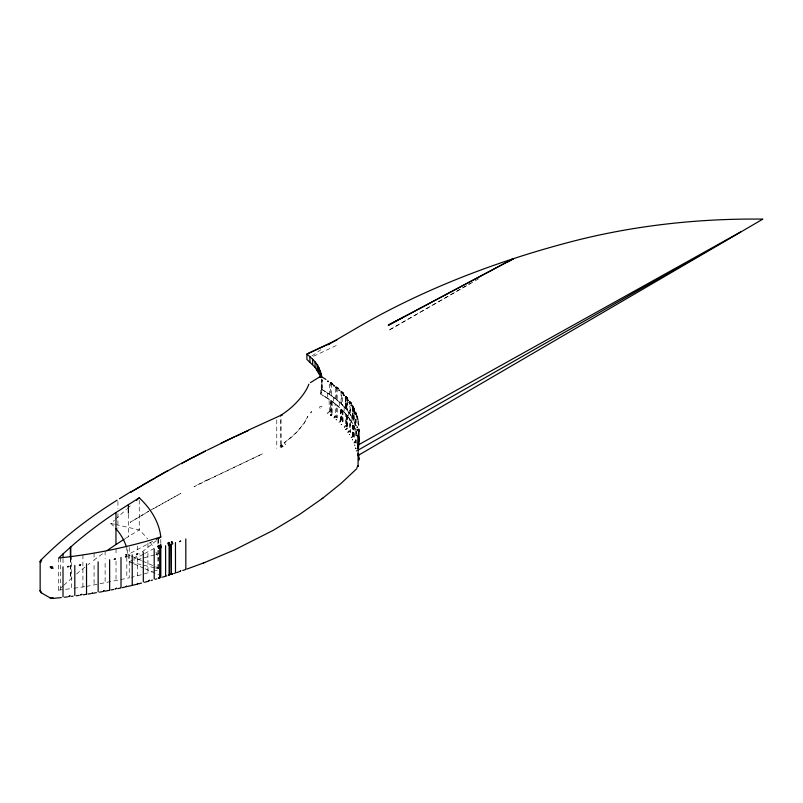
<?xml version="1.0" encoding="UTF-8"?>
<svg xmlns="http://www.w3.org/2000/svg" width="803" height="803" viewBox="0 0 803 803"><rect width="100%" height="100%" fill="white"/><g stroke="black" fill="none" stroke-linecap="round" stroke-linejoin="round"><path stroke-width="0.6" stroke-dasharray="4.01 3.01" d="M157.95 550.286L157.95 569.959M157.95 544.213L157.95 539.355L139.361 554.13M322.063 388.1L322.154 379.689L322.063 388.1L320.778 394.163C335.112 402.313 348.773 413.545 355.327 429.073M329.491 411.939L329.009 411.537A1.636 1.034 -54.8 0 1 328.146 413.003L327.233 412.983L328.266 413.665A1.636 1.014 -56 0 0 329.491 411.939L329.019 399.292M335.042 415.733L336.507 417.209L335.022 415.954M340.803 421.063L340.442 408.386L340.442 420.411C341.857 423.362 337.2 421.465 339.418 422.679M345.501 425.981L345.18 425.53A1.636 1.204 -40 0 1 344.186 426.875L344.286 427.457A1.636 1.184 -41.6 0 0 345.501 425.981L345.2 413.294M348.02 432.586C346.545 430.89 349.325 433.72 349.536 430.89L349.285 418.393M352.828 436.38L352.668 423.663L352.668 435.698C353.611 438.619 349.415 436.571 351.543 437.735M353.982 442.594L354.103 443.095C353.982 443.627 357.335 440.666 355.448 437.976M320.778 394.163L320.778 388.823L322.063 382.75M333.907 417.51L334.349 417.941C332.793 417.831 335.875 417.921 335.473 416.155L335.042 403.708M281.903 444.952C278.721 447.452 285.306 447.201 285.768 444.581A1.636 1.034 54.6 0 1 284.513 442.865L297.301 431.783L304.407 422.679L307.88 416.325L304.467 422.89L297.281 431.572L291.338 437.284L280.769 445.404M58.639 558.065L58.639 590.135L63.025 585.979M63.849 585.226L73.173 576.905M113.534 526.116L110.844 523.466L114.508 520.163M115.431 519.33L126.422 509.403M127.346 508.57L131.009 505.268M133.8 558.366L137.454 555.616L137.454 575.801L131.592 577.267M311.925 355.94L322.997 348.271M280.809 445.625L280.056 446.036A1.636 0.944 59.9 0 0 281.15 447.602L282.154 447.02L280.98 445.033L280.98 418.082M281.592 446.89L282.666 446.227M281.421 446.719L282.495 446.056M281.251 446.528L282.335 445.856M280.98 446.087L282.064 445.424M281.11 446.307L282.194 445.645M280.98 445.033L280.749 415.783M280.879 445.856L281.973 445.193M125.278 538.512L139.25 529.89L139.25 500.289M148.806 511.14L130.126 522.341L148.826 511.35M478.759 278.741L388.351 330.535L470.98 283.047M149.86 510.537L180.876 493.363L149.87 510.748M132.636 563.315L129.243 561.819L127.988 554.622L153.142 541.102M132.525 560.052L129.243 561.819L132.766 560.936M133.619 559.46L143.466 554.17M144.56 553.578L156.585 547.114M207.395 479.682L194.055 486.678L262.581 453.775L207.415 479.903M313.602 356.251L337.069 345.16M355.94 448.546C355.629 446.468 355.117 449.208 356.422 448.375M158.693 553.689L155.722 554.592M153.493 571.284L158.693 569.728M154.608 554.923L133.93 560.645M137.454 575.801L152.379 571.616M351.262 437.264L351.292 437.796M86.262 586.451L129.243 577.849L129.243 545.779M355.799 448.054L355.689 448.586M73.906 588.268L85.148 586.632M58.639 590.135L71.658 588.589L71.658 556.519M158.703 568.665L155.722 568.032M154.608 567.791L131.592 562.421M110.844 523.466L114.397 524.269M115.582 524.54L139.25 529.89A147.882 85.379 0 0 1 147.702 539.034M321.511 389.325L321.511 394.664M127.988 554.622L130.247 555.616M131.381 556.118L141.559 560.594M142.693 561.096L158.532 568.052M133.77 563.806L143.948 568.283M145.082 568.785L160.921 575.741M322.425 389.806C336.708 398.188 350.208 409.761 356.08 425.68M322.425 395.156L327.514 398.228L327.514 392.888L320.778 388.823M330.665 395.136L332.181 396.18M326.309 392.245L330.485 395.006L330.485 382.981M326.309 397.595L330.485 400.356L330.485 412.381L329.802 411.879M331.388 400.968L330.665 400.476L330.665 412.501L331.388 412.993L331.388 400.968L336.357 404.832L336.357 416.857M336.517 399.623L337.882 400.727M336.517 404.973L337.882 406.077M337.35 400.346L341.606 404.22M341.064 409.008L341.064 421.033L341.606 421.595L341.606 409.57L337.35 405.696M331.599 395.819L336.357 399.492L336.357 387.468M336.517 416.998L337.34 417.941L337.17 405.485M329.019 393.942L329.511 394.343L329.511 382.318M342.961 405.525L341.747 404.361L341.747 392.336M346.203 397.144L346.203 409.179L342.479 405.124L342.479 394.303M342.329 410.253L341.747 409.711L341.747 421.736L342.329 422.278L342.329 410.253L346.203 414.519L346.203 426.544L345.742 425.961M335.042 398.368L335.473 398.79L335.473 386.755M350.118 407.101L350.118 414.318L346.324 409.319L346.324 402.102M346.826 415.241L346.324 414.669L346.324 426.694L346.826 427.266L346.826 415.241L350.118 419.668L350.118 431.693L349.727 431.091M350.218 414.468L351.102 415.733M350.218 419.818L351.102 421.073M353.32 419.628L350.74 415.292M353.41 425.128L353.752 437.765L353.32 424.968L350.74 420.631M350.218 431.843L350.64 432.436L350.64 420.411M356.13 418.624L356.13 425.841L353.41 419.778L353.41 414.97M349.285 413.053L349.536 413.515L349.536 406.298M356.402 431.884L356.161 431.422L356.753 433.239M353.32 436.993L353.019 424.355M355.448 429.555L353.752 425.731M355.87 442.594L356.13 443.216L356.13 437.203M355.659 429.926L357.255 434.584M356.321 450.935L356.141 450.433L356.311 451.336M355.588 441.801L355.809 442.433L355.809 437.615M355.327 423.733L355.448 418.202M321.23 378.946L322.154 385.038M127.838 553.608L127.536 551.561A114.949 66.368 0 0 0 126.954 548.901M356.13 431.181L356.13 435.999M355.809 419.046L355.809 425.058M355.809 431.602L355.809 436.42M354.816 422.388L354.816 427.738M354.123 415.061L354.123 421.073L353.812 415.813M353.752 415.583L353.752 420.391M353.019 412.993L353.019 419.005M352.848 412.782L352.848 418.795L352.668 412.31M351.975 417.008L351.975 422.358M350.64 409.048L350.64 415.061M348.412 411.768L348.412 417.118M347.378 400.918L347.378 410.534L346.956 402.895M346.826 402.674L346.826 409.891M345.742 396.572L345.742 408.597M345.511 397.575L345.511 408.396L345.2 397.124M344.166 406.709L344.166 412.059M341.064 391.633L341.064 403.658M339.247 401.861L339.247 407.201M337.17 388.12L337.17 400.145M333.687 397.234L333.687 402.584M331.388 383.593L331.388 395.618M321.873 379.839L321.873 381.987M321.601 385.801L321.601 391.141M276.764 419.879L276.764 448.375M160.801 539.445L160.801 544.384M158.693 538.733L158.693 543.721M158.231 539.114L158.231 544.022M158.231 550.165L158.231 569.879M147.933 543.059L147.933 547.435M147.933 553.357L147.933 572.94M137.454 546.11L137.454 549.674M128.39 514.332L128.39 536.534M126.814 546.391L126.814 552.554M126.814 557.493L126.814 578.461M117.931 501.433L117.931 508.781M117.931 513.679L117.931 528.384M116.033 548.84L116.033 555.003M116.033 561.177L116.033 580.91M105.113 551.079L105.113 558.476M105.113 563.415L105.113 583.149M94.071 553.106L94.071 560.504M94.071 565.442L94.071 585.176M82.91 554.923L82.91 586.993M70.794 558.015L70.794 578.983M70.363 558.386L70.363 579.354M63.025 558.838L63.025 565.001M60.315 557.894L60.315 589.964M76.486 574.045A560.103 323.368 0 0 1 87.176 565.332M88.089 564.619A560.103 323.368 0 0 1 89.926 563.194M93.64 560.353A560.103 323.368 0 0 1 103.165 553.347M150.081 542.206A147.882 85.379 0 0 1 153.704 547.887M155.862 552.022A147.882 85.379 0 0 1 158.552 558.768M311.423 411.598C311.805 414.147 309.296 412.511 311.423 411.598M334.279 416.315L335.082 417.269L334.279 416.315M339.709 420.953L340.412 421.936L339.709 420.953M348.622 430.9L349.094 431.944L348.622 430.9M352.045 436.139L352.397 437.203L352.045 436.139M354.755 441.52L354.986 442.594L354.755 441.52M331.298 415.231L330.706 414.87L331.298 415.231M331.037 415.402L330.304 415.111L331.468 415.723L330.505 415L331.037 415.402M336.678 419.909L335.985 419.578L336.678 419.909M341.697 424.646L341.054 424.295L341.697 424.646M346.053 429.605L345.471 429.214L346.053 429.605M349.737 434.734L349.205 434.323L349.737 434.734M352.718 440.014L352.236 439.582L352.718 440.014M354.966 445.414L354.555 444.962L354.966 445.414M332.181 401.52L331.599 401.169L331.599 413.194L332.181 413.545L332.181 401.52M332.121 413.987L331.529 413.635A1.636 1.054 -53.5 0 1 330.896 414.699L331.488 415.061A1.636 1.034 -54.8 0 0 332.121 413.987M342.961 410.875L342.479 410.474L342.961 422.9L342.961 410.875M347.378 415.884L346.956 415.462L347.378 427.909L347.378 415.884M347.308 428.34L346.886 427.919A1.636 1.215 -38.4 0 1 346.143 428.892L346.575 429.324A1.636 1.204 -40 0 0 347.308 428.34M354.123 426.423L353.812 425.961L354.123 438.448L354.123 426.423M321.913 406.87A1.596 0.923 0 0 0 319.624 406.86A1.636 0.923 61.1 0 0 320.758 408.878A1.636 0.944 -60 0 0 321.913 406.87"/><path stroke-width="1.2" d="M63.015 596.89L62.995 566.838M74.82 595.455L74.799 565.402M86.533 593.798L86.523 563.746M92.084 593.226C92.977 592.333 91.632 593.798 92.405 593.186M358.519 435.698L358.73 444.691L357.817 455.632L762.85 219.119A442.031 255.203 0 0 0 570.742 241.833A716.015 413.384 0 0 0 360.125 326.018L328.025 344.778M98.147 591.911L98.127 561.859M103.999 590.878L103.416 591.269L104.009 590.677M109.65 589.793L109.63 559.741M126.573 586.24L126.071 586.622L126.733 586.21M137.885 583.55L137.183 583.982L137.895 583.349M148.886 580.469C146.648 582.767 151.496 578.602 148.696 580.89M171.009 573.874L172.093 573.533L169.784 574.265M180.314 571.345L180.775 570.592L180.033 571.365M185.834 569.006L185.804 538.954M358.78 429.766L358.821 429.123L358.038 448.917L358.078 436.521C357.486 434.082 355.418 436.41 357.194 435.266M358.78 459.165L358.821 458.523M68.998 596.378L70.232 595.866L68.787 596.639M357.084 429.424C356.402 431.06 358.148 428.009 358.76 431.291M80.762 594.822L81.986 594.29L80.591 594.852M358.66 458.413L358.841 457.81M358.018 466.503L358.158 465.569L358.038 466.292M358.078 436.521L357.897 435.899M358.018 436.681L357.767 435.708M357.405 435.387L357.726 436.089M115.411 588.82L116.616 588.218L115.251 588.86M358.69 458.704L358.821 458.021M358.821 441.158L358.841 440.435M160.761 577.427L160.188 577.598M171.38 573.944L172.083 573.723M220.986 443.246L234.697 436.712L207.415 450.081M194.095 456.686L180.896 463.763L206.341 450.473M155.16 477.735L167.947 470.608L130.126 492.52L141.489 485.775M142.563 484.982L154.066 478.518M358.459 445.625L358.73 444.691L740.858 231.806L357.817 450.292M358.078 465.921L358.078 453.896M171.35 574.115L170.587 574.255M308.864 384.205C305.371 394.273 293.266 407.432 282.194 414.358M310.45 382.629L319.955 376.717M356.913 468.561L341.094 483.376L323.037 497.94M40.652 560.364C63.588 537.277 89.595 517.353 117.178 500.139M63.025 553.899L58.639 558.065C93.248 554.291 127.587 547.475 160.801 536.976A147.882 85.379 0 0 0 139.25 497.82L114.016 513.759A560.103 323.368 0 0 0 74.759 543.45L63.025 553.899L63.025 557.603M136.51 500.299L139.25 497.82M204.564 562.562L234.426 549.945L273.03 530.432L299.399 514.542L322.204 498.573M322.073 498.673L323.167 497.84M124.234 539.174L114.016 545.829A560.103 323.368 0 0 0 107.06 550.597M119.396 498.763L130.457 491.968M509.052 261.186L513.378 258.686L388.351 325.185L403.377 317.105M507.938 261.808L513.378 258.686L388.351 325.185M167.907 470.779L179.852 464.174M279.243 416.054L248.82 429.946M156.424 539.335L160.801 536.976M157.679 546.522L160.961 544.765M194.055 456.867L205.187 451.216M337.069 339.81L306.897 354.073L306.897 359.423L315.057 367.282L320.216 375.945C321.371 366.63 313.341 359.563 306.897 354.073L330.043 343.383M235.761 436.21L248.579 430.298L235.721 436.39M357.405 466.944L356.843 467.456M186.878 569.066L203.33 563.044M203.219 563.084L204.675 562.512M330.505 382.971L332.121 383.764L331.217 383.021M180.615 541.031L179.561 541.624L180.625 541.252M185.493 569.558L182.753 570.521M176.56 572.659L179.21 571.766M169.092 544.876L170.176 544.524L169.774 574.466A1.636 0.642 72.4 0 1 168.991 574.777L168.299 575.008A1.636 0.652 72.1 0 0 169.102 574.496L169.102 545.096C167.807 543.099 170.688 541.985 167.676 543.119A1.636 0.642 72.5 0 1 168.459 545.287L171.39 544.344L171.39 573.743M168.55 543.25L169.242 543.019L169.784 544.866M168.66 543.45L169.353 543.219M168.771 543.671L169.463 543.44M168.861 543.912L169.553 543.681M168.941 544.153L169.634 543.922M169.011 544.394L169.694 544.173M169.062 544.645L169.744 544.414M173.749 573.603L175.154 573.131M170.718 574.376L172.053 573.904M166.743 575.861L162.477 577.176M170.838 574.446L172.003 574.045M171.059 574.486L171.942 574.155M335.985 387.508L337.882 388.702M158.603 546.301C160.279 545.107 158.833 547.686 158.452 548.349A1.636 0.602 73.6 0 0 157.83 546.321L159.064 545.95L159.687 547.766L159.697 577.377A1.636 0.612 73.5 0 1 158.944 577.879L158.372 578.05A1.636 0.612 73.4 0 0 159.124 577.558L160.801 577.056L160.801 547.656A1.636 0.612 73.4 0 0 160.048 545.478L160.7 545.277A1.636 0.622 73.2 0 1 161.453 547.455L159.124 548.158M158.813 546.733L159.385 546.552M158.904 546.963L159.476 546.793M158.974 547.214L159.556 547.034M159.034 547.455L159.616 547.285M159.084 547.706L159.656 547.526M159.114 547.937L159.687 547.766M155.381 579.284L156.806 578.873M151.044 580.519L152.47 580.117M148.294 581.071L148.645 581.031M144.52 582.285L147.31 581.553M138.768 583.791L141.559 583.058M137.283 584.062L137.825 583.861M341.275 392.165L342.961 393.5M127.647 586.461L136.329 584.393M50.308 598.014L51.282 598.396A2.248 1.807 -16.9 0 0 52.135 598.456L53.108 597.743L50.308 598.014L41.013 592.654M126.583 556.65L125.419 556.911L126.733 556.389L126.071 554.582L126.733 556.389M341.988 392.557L341.496 392.145L342.891 393.109M126.161 586.712L126.673 586.521M122.307 587.655L125.178 587.033M120.781 587.987L117.77 588.629M115.271 558.868L114.106 559.33L115.281 559.089M110.975 590.014L113.885 589.442M104.992 591.169L109.439 590.305M345.471 397.144L347.308 398.117L346.515 397.254M99.522 592.152L102.453 591.64M93.459 593.196L96.4 592.684M87.939 594.059L90.9 593.608M86.363 594.3L83.261 594.772M349.205 402.253L349.737 403.106L349.205 402.253L350.289 402.413L351.202 403.728A1.636 1.255 -31.8 0 0 350.429 403.106L349.897 402.253L350.811 402.986M76.255 595.756L79.246 595.354M71.537 596.368L73.083 596.167M64.481 597.221L67.492 596.88M61.289 597.573L52.526 598.486M354.555 412.893L354.846 413.786L354.555 412.893L356.321 414.107L355.287 412.953L355.578 413.856A1.636 1.315 -18.2 0 1 356.381 414.539L356.161 414.047M331.81 383.382L332.181 384.145M337.822 388.321L336.608 387.417L338.153 388.702A1.636 1.124 -48.4 0 0 337.471 388.18M356.913 435.557L356.341 435.397M347.097 397.806L345.742 396.572M358.088 430.197L357.827 429.595L357.747 430.498A1.636 1.335 4.6 0 1 358.56 431.301L358.038 429.705M331.348 383.121L331.94 383.483M332.161 383.944L331.599 383.794M331.659 383.312L330.896 382.921L332.502 384.135A1.636 1.064 -53.1 0 0 331.86 383.643M322.926 377.551L325.948 379.458M330.665 383.111L331.388 383.593M337.29 387.939L337.872 388.501M336.959 387.528L337.742 388.15M336.788 387.458L337.33 387.849M336.407 387.417L336.959 387.809L335.744 386.926M336.517 387.598L337.35 388.321M352.557 406.037L351.814 405.254A1.636 1.275 -27.8 0 1 352.587 405.896L352.848 406.77M342.068 392.286L342.811 392.948M341.897 392.205L342.941 393.299M341.747 392.336L342.329 392.878M346.796 397.525L347.358 398.308M341.064 391.633L343.172 393.51A1.636 1.174 -43.4 0 0 342.459 392.958M346.324 397.294L346.826 397.866M350.289 402.413L350.941 403.136M346.886 397.696L347.528 398.529A1.636 1.215 -37.8 0 0 346.786 397.947L346.143 397.114M350.218 402.444L351.102 403.708L350.66 402.865M354.103 408.847A1.636 1.275 -27.8 0 0 353.039 407.964L352.487 407.492A1.636 1.285 -25.9 0 1 353.792 408.386L354.123 411.457M349.727 401.691L350.118 402.293M352.778 406.368L352.266 405.505M353.41 407.753L353.752 411.969M355.849 413.294L356.381 414.308M353.862 411.076L353.792 408.386M355.87 413.194L356.13 413.816M355.588 412.401L355.809 413.033M320.216 370.595L321.873 376.637M356.673 415.462L357.014 416.586M357.225 417.299L357.927 419.859M358.198 421.013L358.279 423.833M356.964 416.396L357.285 417.49M358.56 436.34L358.881 439.06M175.456 542.537L175.496 572.388M165.589 545.709L165.629 575.57M154.186 549.111L154.226 578.963M143.285 552.093L143.325 581.944M358.76 443.316L358.77 429.926L358.71 430.799M358.71 460.199L358.78 453.956M358.399 430.006L358.59 430.679M132.214 554.863L132.244 584.714M346.936 397.886L347.378 400.918M120.992 557.412L121.022 587.264M358.56 424.315L358.62 425.178M358.67 438.127L358.77 440.927M358.77 459.326L358.78 459.968M355.448 412.19L355.448 414.589M353.32 411.206L353.019 406.98L353.019 411.788M349.536 401.49L349.536 403.899M321.23 373.606L321.23 376.808M318.851 367.644L318.851 372.983M317.677 365.676L317.677 371.026M317.125 364.753L317.125 370.093M315.057 361.932L315.057 367.282M312.658 359.212L312.658 364.552M309.928 356.582L309.928 361.932M158.693 537.659L158.693 538.733M128.39 504.465L128.39 513.097M115.963 512.475L115.963 544.544M70.794 546.913L70.794 556.78M70.363 547.285L70.363 557.152M40.15 561.648L40.15 591.048M115.732 528.494A114.949 66.368 0 0 1 126.181 546.241M320.036 377.29A1.596 0.923 0 0 0 319.624 377.46A1.636 0.923 61.1 0 1 320.758 376.808A1.636 0.944 -60 0 1 321.913 377.48A1.596 0.923 0 0 0 321.511 377.3M51.322 568.102L53.108 568.343L52.135 566.516A2.248 1.807 -16.9 0 0 51.282 566.737L50.107 566.908L51.322 568.102M357.205 427.055L357.385 427.577L357.205 427.055M40.301 561.156L40.22 561.317A2.389 1.375 0 0 0 40.441 562.301L40.772 562.552A1.666 0.683 -71.4 0 1 41.615 560.394A1.666 0.964 60 0 0 40.411 561.016L40.301 561.156M40.301 590.556L40.22 590.717A2.389 1.375 0 0 0 40.441 591.701L40.772 591.952A1.666 0.683 -71.4 0 0 41.615 592.433A1.666 0.964 60 0 1 40.411 590.416L40.301 590.556M281.973 415.081L281.15 415.532A1.636 0.944 59.9 0 0 280.056 415.813L280.809 415.402A1.636 0.994 57.1 0 1 281.973 415.081M328.457 381.515L327.754 381.184L328.457 381.515M171.892 541.754L171.3 541.965A1.636 0.652 72.1 0 1 172.093 544.133L172.705 543.912A1.636 0.662 71.8 0 0 171.892 541.754M331.298 383.292L330.706 382.931L331.298 383.292M333.416 385.179L334.148 385.982L333.416 385.179M339.639 390.549L339.037 390.158L339.639 390.549M137.725 553.769L136.59 554.281L137.725 553.769M343.554 394.614L344.055 395.467L343.554 394.614M348.261 400.476L347.759 400.035L348.261 400.476M80.611 564.86L79.407 565.252L80.611 564.86M351.543 405.696L351.102 405.234L351.543 405.696M68.847 566.406L67.633 566.777L68.847 566.406"/></g></svg>
